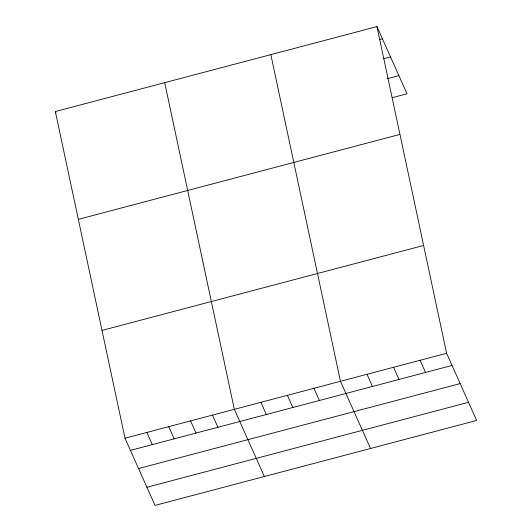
<?xml version="1.0" encoding="UTF-8"?>
<svg xmlns="http://www.w3.org/2000/svg" width="532" height="532" viewBox="0 0 532 532"><rect width="100%" height="100%" fill="white"/><g stroke="black" fill="none" stroke-linecap="round" stroke-linejoin="round"><path stroke-width="0.8" d="M376.962 26.6L446.601 353.275L476.652 420.453L155.038 505.4L124.987 438.222L55.348 111.547L376.962 26.6L407.013 93.778L392.184 97.695M379.283 39.594L382.408 38.77M383.506 58.779L390.528 56.924M387.19 78.716L398.894 75.624M78.33 219.35L399.944 134.403M102.004 330.419L423.618 245.471M124.987 438.222L446.601 353.275M130.433 450.391L452.04 365.444M138.553 468.546L460.167 383.599M146.918 487.246L468.532 402.298M420.067 360.284L425.514 372.453M393.534 367.293L398.98 379.462M367 374.302L372.447 386.471M370.518 448.489L340.467 381.304L270.828 54.63M313.933 388.313L319.38 400.483M287.4 395.323L292.846 407.492M260.866 402.332L266.313 414.501M264.384 476.519L234.333 409.341L164.701 82.666M212.468 415.113L217.907 427.282M55.348 111.547L55.993 112.977M190.596 420.892L196.042 433.061M168.724 426.671L174.17 438.84M146.859 432.443L152.298 444.612"/></g></svg>
